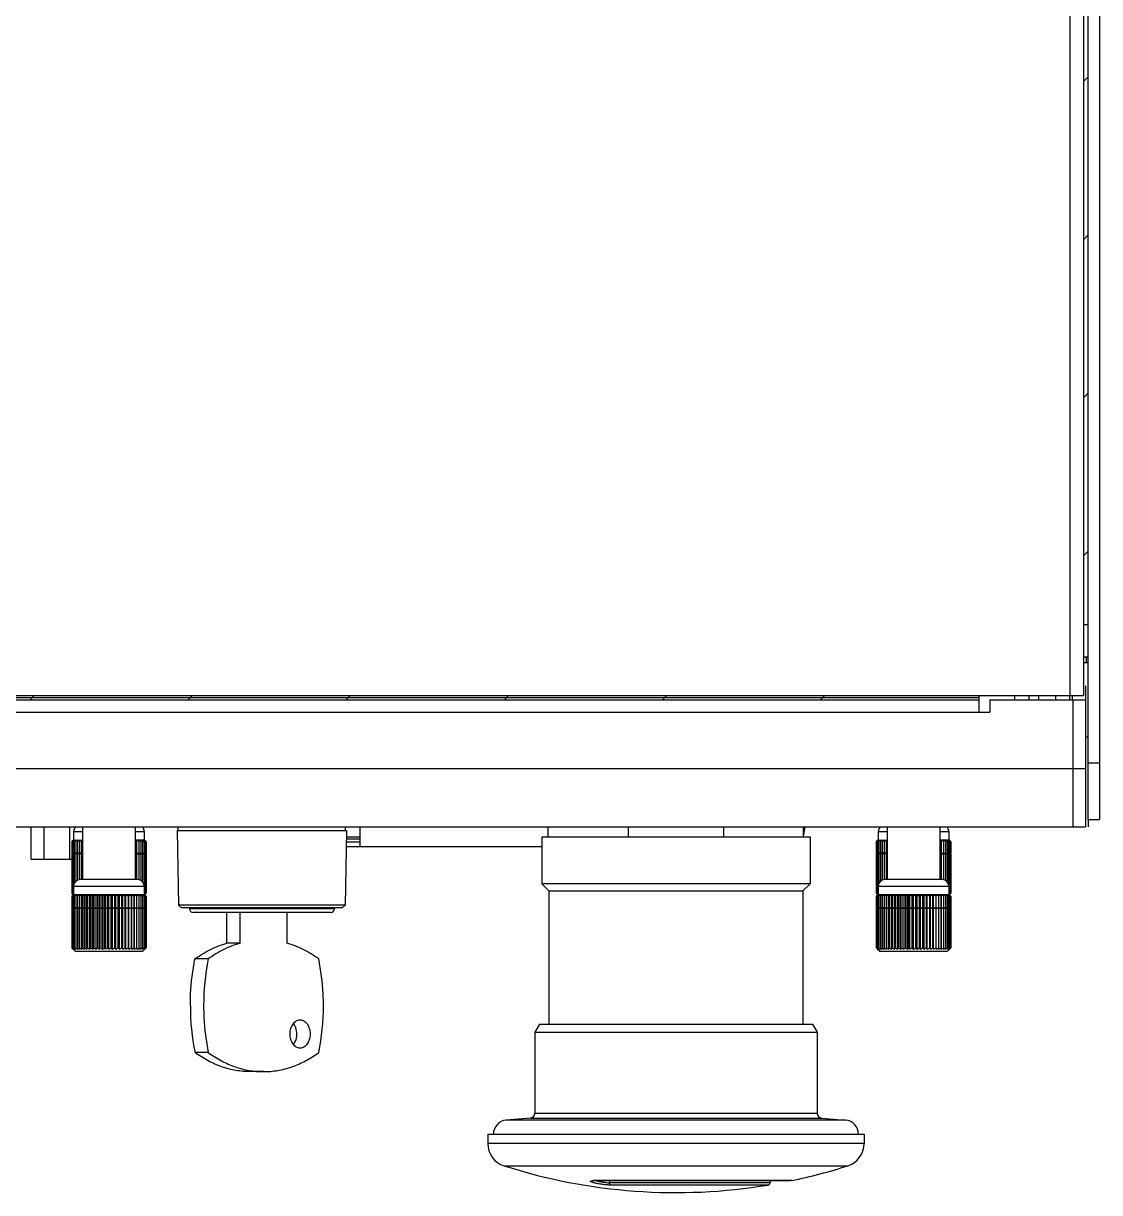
# Model space of a CAD drawing. Header units: millimetres. Extents: x 2890 to 3977, y 86 to 903.
# Drawn here: x 3165.3 to 3279.6, y 86.3 to 210.5 of the extents above; entities that cross this region are included whole.
import ezdxf

# ---------------------------------------------------------------- set-up
doc = ezdxf.new("R2010")
doc.units = ezdxf.units.MM
for name, color, linetype in [('00_COMPONENTS', 7, 'Continuous'), ('05_ALL_CURVES', 7, 'Continuous'), ('20_ALL_FEATURES', 7, 'Continuous'), ('INTFCLR_109', 7, 'Continuous')]:
    doc.layers.add(name, color=color, linetype=linetype)

msp = doc.modelspace()

# ---------------------------------------------------------------- linework, layer by layer
at = {"color": 7, "linetype": 'Continuous'}
for p, q in [((3270.64, 138.61), (3270.64, 139.06)), ((3273.14, 139.06), (3273.14, 138.61)), ((3166.1, 121.67), (3166.1, 125.11)), ((3167.48, 121.67), (3167.48, 125.11)), ((3170.22, 121.67), (3170.22, 125.11)), ((3221.04, 124.06), (3221.04, 125.11)), ((3229.57, 124.06), (3229.57, 125.11)), ((3239.67, 125.11), (3239.67, 124.06)), ((3248.19, 124.06), (3248.19, 125.11)), ((3220.37, 124.06), (3248.87, 124.06)), ((3220.37, 124.06), (3220.37, 119.06)), ((3248.87, 124.06), (3248.87, 119.06)), ((3166.1, 121.67), (3170.41, 121.67)), ((3248.87, 119.06), (3220.37, 119.06)), ((3221.12, 118.31), (3220.37, 119.06)), ((3221.12, 118.31), (3248.12, 118.31)), ((3221.12, 118.31), (3221.12, 104.16)), ((3248.12, 118.31), (3248.87, 119.06)), ((3248.12, 118.31), (3248.12, 104.16)), ((3220.12, 104.16), (3219.62, 103.29)), ((3219.62, 103.29), (3249.62, 103.29)), ((3219.62, 103.29), (3219.62, 94.67)), ((3220.12, 104.16), (3249.12, 104.16)), ((3249.12, 104.16), (3249.62, 103.29)), ((3249.62, 103.29), (3249.62, 94.67)), ((3249.62, 94.67), (3219.62, 94.67)), ((3219.16, 94.18), (3216.59, 93.95)), ((3252.65, 93.95), (3216.59, 93.95)), ((3219.16, 94.18), (3250.08, 94.18)), ((3250.08, 94.18), (3252.65, 93.95)), ((3214.62, 92.46), (3254.62, 92.46)), ((3214.62, 92.46), (3214.62, 91.48)), ((3254.62, 92.46), (3254.62, 91.48)), ((3254.62, 91.48), (3214.62, 91.48)), ((3216.36, 89.1), (3252.88, 89.1)), ((3225.92, 87.53), (3246.77, 87.53)), ((3225.96, 87.53), (3225.93, 87.53)), ((3246.87, 87.53), (3225.96, 87.53)), ((3227.55, 87.53), (3227.55, 87.31)), ((3244.62, 87.31), (3227.55, 87.31)), ((3244.41, 87.06), (3227.7, 87.06)), ((3244.62, 87.53), (3244.62, 87.31)), ((3246.92, 87.53), (3246.77, 87.53))]:
    msp.add_line(p, q, dxfattribs=at)
at = {"color": 40, "linetype": 'Continuous'}
msp.add_line((3272.14, 138.61), (3272.14, 139.06), dxfattribs=at)
at = {"color": 7, "linetype": 'Continuous'}
msp.add_lwpolyline([(3225.73, 87.51), (3225.72, 87.51), (3225.72, 87.51), (3225.73, 87.51), (3225.74, 87.51), (3225.77, 87.52), (3225.8, 87.52), (3225.83, 87.52), (3225.88, 87.53), (3225.93, 87.53)], dxfattribs=at)
for centre, radius, start, end in [((3219.12, 94.67), 0.5, 275, 0), ((3250.12, 94.67), 0.5, 180, 265), ((3216.72, 92.46), 1.5, 95, 180), ((3252.52, 92.46), 1.5, 0, 85), ((3217.12, 91.48), 2.5, 180, 252.2811), ((3252.12, 91.48), 2.5, 287.7189, 0), ((3234.62, 146.26), 60, 252.2811, 279.3915), ((3234.62, 146.26), 60, 281.8307, 287.7189), ((3225.92, 84.52), 3.01, 89.9835, 91.0543), ((3244.37, 87.31), 0.25, 279.3914, 0)]:
    msp.add_arc(centre, radius, start, end, dxfattribs=at)
for points, knots in [([(3227.7, 87.06), (3227.56, 87.06), (3227.27, 87.08), (3226.82, 87.12), (3226.37, 87.19), (3226.03, 87.27), (3225.8, 87.33), (3225.69, 87.37), (3225.63, 87.4), (3225.59, 87.41), (3225.57, 87.43), (3225.55, 87.45), (3225.55, 87.47), (3225.57, 87.49), (3225.59, 87.5), (3225.62, 87.51), (3225.67, 87.52), (3225.75, 87.53), (3225.82, 87.53), (3225.86, 87.53)], [0, 0, 0, 0, 0.158248, 0.344913, 0.532565, 0.694917, 0.759592, 0.810326, 0.82999, 0.845722, 0.857586, 0.865986, 0.872335, 0.879513, 0.889738, 0.903795, 0.921907, 0.944074, 1, 1, 1, 1]), ([(3226.18, 87.53), (3226.28, 87.5), (3226.5, 87.44), (3226.72, 87.4), (3226.84, 87.38)], [0, 0, 0, 0, 0.46773, 1, 1, 1, 1]), ([(3226.84, 87.38), (3226.97, 87.36), (3227.2, 87.32), (3227.44, 87.31), (3227.55, 87.31)], [0, 0, 0, 0, 0.541145, 1, 1, 1, 1]), ([(3227.7, 87.06), (3227.67, 87.07), (3227.63, 87.09), (3227.58, 87.15), (3227.55, 87.22), (3227.55, 87.28), (3227.55, 87.31)], [0, 0, 0, 0, 0.21227, 0.451088, 0.717297, 1, 1, 1, 1])]:
    msp.add_open_spline(points, degree=3, knots=knots, dxfattribs=at)
msp.add_open_spline([(3225.96, 87.53), (3225.94, 87.53), (3225.93, 87.53), (3225.92, 87.53)], degree=3, dxfattribs=at)
at = {"layer": '00_COMPONENTS', "color": 7, "linetype": 'Continuous'}
for p, q in [((3277.94, 525.11), (3277.94, 139.06)), ((3278.44, 125.91), (3278.44, 525.11)), ((3276.49, 518.91), (3276.49, 139.06)), ((3277.94, 143.16), (3278.44, 143.16)), ((3278.24, 142.56), (3278.24, 143.16)), ((3277.94, 142.56), (3278.44, 142.56)), ((2951.34, 139.06), (3277.94, 139.06)), ((3276.44, 139.06), (3276.44, 138.61)), ((3276.74, 139.06), (3276.74, 138.61)), ((3278.19, 134.66), (3278.44, 134.66)), ((3278.44, 131.91), (3279.64, 131.91)), ((3278.44, 125.91), (3279.64, 125.91)), ((3170.62, 124.61), (3171.57, 124.61)), ((3170.62, 124.61), (3170.62, 123.71)), ((3171.57, 125.11), (3171.57, 119.51)), ((3177.17, 125.11), (3177.17, 119.51)), ((3177.17, 124.61), (3178.12, 124.61)), ((3178.12, 124.61), (3178.12, 123.71)), ((3201.07, 123.01), (3201.07, 125.11)), ((3248.27, 124.76), (3248.19, 124.76)), ((3248.27, 125.11), (3248.27, 124.76)), ((3256.12, 124.61), (3257.07, 124.61)), ((3256.12, 124.61), (3256.12, 123.71)), ((3257.07, 125.11), (3257.07, 119.51)), ((3262.67, 125.11), (3262.67, 119.51)), ((3262.67, 124.61), (3263.62, 124.61)), ((3263.62, 124.61), (3263.62, 123.71)), ((3170.41, 123.55), (3170.41, 122.31)), ((3170.42, 123.55), (3170.41, 123.55)), ((3170.42, 123.55), (3170.42, 122.31)), ((3170.44, 123.58), (3170.44, 123.57)), ((3170.47, 123.55), (3170.47, 122.31)), ((3170.57, 123.71), (3170.55, 123.69)), ((3170.56, 123.55), (3170.56, 122.31)), ((3170.57, 123.71), (3171.57, 123.71)), ((3170.68, 123.55), (3170.68, 122.31)), ((3170.84, 123.55), (3170.84, 122.31)), ((3171.03, 123.55), (3171.03, 122.31)), ((3171.25, 123.55), (3171.25, 123.69)), ((3171.25, 123.55), (3171.25, 122.31)), ((3171.48, 122.31), (3171.48, 123.69)), ((3171.51, 123.55), (3171.51, 122.31)), ((3178.17, 123.71), (3177.17, 123.71)), ((3177.3, 123.55), (3177.3, 122.31)), ((3177.32, 122.31), (3177.32, 123.69)), ((3177.55, 123.55), (3177.55, 122.31)), ((3177.76, 123.55), (3177.76, 122.31)), ((3177.95, 123.55), (3177.95, 122.31)), ((3178.1, 123.55), (3178.1, 122.31)), ((3178.12, 123.68), (3178.13, 123.67)), ((3178.17, 123.71), (3178.19, 123.69)), ((3178.21, 123.55), (3178.21, 122.31)), ((3178.28, 123.55), (3178.28, 122.31)), ((3178.32, 123.55), (3178.32, 122.31)), ((3199.59, 123.01), (3220.37, 123.01)), ((3201.07, 123.81), (3199.6, 123.81)), ((3199.6, 123.51), (3201.07, 123.51)), ((3201.07, 124.01), (3199.61, 124.01)), ((3255.91, 123.55), (3255.91, 122.31)), ((3255.92, 123.55), (3255.91, 123.55)), ((3255.92, 123.55), (3255.92, 122.31)), ((3255.94, 123.58), (3255.94, 123.57)), ((3255.97, 123.55), (3255.97, 122.31)), ((3256.07, 123.71), (3256.05, 123.69)), ((3256.06, 123.55), (3256.06, 122.31)), ((3256.07, 123.71), (3257.07, 123.71)), ((3256.18, 123.55), (3256.18, 122.31)), ((3256.34, 123.55), (3256.34, 122.31)), ((3256.53, 123.55), (3256.53, 122.31)), ((3256.75, 123.55), (3256.75, 123.69)), ((3256.75, 123.55), (3256.75, 122.31)), ((3256.98, 122.31), (3256.98, 123.69)), ((3257.01, 123.55), (3257.01, 122.31)), ((3263.67, 123.71), (3262.67, 123.71)), ((3262.8, 123.55), (3262.8, 122.31)), ((3262.82, 122.31), (3262.82, 123.69)), ((3263.05, 123.55), (3263.05, 122.31)), ((3263.26, 123.55), (3263.26, 122.31)), ((3263.45, 123.55), (3263.45, 122.31)), ((3263.6, 123.55), (3263.6, 122.31)), ((3263.62, 123.68), (3263.63, 123.67)), ((3263.67, 123.71), (3263.69, 123.69)), ((3263.71, 123.55), (3263.71, 122.31)), ((3263.78, 123.55), (3263.78, 122.31)), ((3263.82, 123.55), (3263.82, 122.31)), ((3171.25, 122.31), (3170.41, 122.31)), ((3171.25, 122.26), (3170.41, 122.26)), ((3170.41, 122.26), (3170.41, 118.06)), ((3170.42, 122.26), (3170.42, 118.06)), ((3170.47, 122.26), (3170.47, 118.06)), ((3170.56, 122.26), (3170.56, 118.06)), ((3170.57, 122.26), (3170.57, 122.31)), ((3170.68, 122.26), (3170.68, 119.09)), ((3170.84, 122.26), (3170.84, 119.31)), ((3171.03, 122.26), (3171.03, 119.44)), ((3171.57, 122.31), (3171.25, 122.31)), ((3171.57, 122.26), (3171.25, 122.26)), ((3171.25, 122.26), (3171.25, 119.5)), ((3171.48, 119.51), (3171.48, 122.26)), ((3171.51, 122.26), (3171.51, 119.51)), ((3177.17, 122.31), (3178.32, 122.31)), ((3177.17, 122.26), (3178.32, 122.26)), ((3177.3, 122.26), (3177.3, 119.51)), ((3177.32, 119.51), (3177.32, 122.26)), ((3177.55, 122.26), (3177.55, 119.49)), ((3177.76, 122.26), (3177.76, 119.42)), ((3177.95, 122.26), (3177.95, 119.27)), ((3178.1, 122.26), (3178.1, 118.98)), ((3178.17, 122.26), (3178.17, 122.31)), ((3178.21, 122.26), (3178.21, 118.06)), ((3178.28, 122.26), (3178.28, 118.06)), ((3178.32, 122.26), (3178.32, 118.06)), ((3256.75, 122.31), (3255.91, 122.31)), ((3256.75, 122.26), (3255.91, 122.26)), ((3255.91, 122.26), (3255.91, 118.06)), ((3255.92, 122.26), (3255.92, 118.06)), ((3255.97, 122.26), (3255.97, 118.06)), ((3256.06, 122.26), (3256.06, 118.06)), ((3256.07, 122.26), (3256.07, 122.31)), ((3256.18, 122.26), (3256.18, 119.09)), ((3256.34, 122.26), (3256.34, 119.31)), ((3256.53, 122.26), (3256.53, 119.44)), ((3257.07, 122.31), (3256.75, 122.31)), ((3257.07, 122.26), (3256.75, 122.26)), ((3256.75, 122.26), (3256.75, 119.5)), ((3256.98, 119.51), (3256.98, 122.26)), ((3257.01, 122.26), (3257.01, 119.51)), ((3262.67, 122.31), (3263.82, 122.31)), ((3262.67, 122.26), (3263.82, 122.26)), ((3262.8, 122.26), (3262.8, 119.51)), ((3262.82, 119.51), (3262.82, 122.26)), ((3263.05, 122.26), (3263.05, 119.49)), ((3263.26, 122.26), (3263.26, 119.42)), ((3263.45, 122.26), (3263.45, 119.27)), ((3263.6, 122.26), (3263.6, 118.98)), ((3263.67, 122.26), (3263.67, 122.31)), ((3263.71, 122.26), (3263.71, 118.06)), ((3263.78, 122.26), (3263.78, 118.06)), ((3263.82, 122.26), (3263.82, 118.06)), ((3177.42, 119.51), (3171.32, 119.51)), ((3262.92, 119.51), (3256.82, 119.51)), ((3170.42, 118.06), (3170.41, 118.06)), ((3170.44, 118.04), (3170.46, 118.03)), ((3170.62, 118.81), (3178.12, 118.81)), ((3170.62, 118.81), (3170.62, 117.91)), ((3178.12, 118.81), (3178.12, 117.91)), ((3255.92, 118.06), (3255.91, 118.06)), ((3255.94, 118.04), (3255.96, 118.03)), ((3256.12, 118.81), (3263.62, 118.81)), ((3256.12, 118.81), (3256.12, 117.91)), ((3263.62, 118.81), (3263.62, 117.91)), ((3170.41, 117.75), (3170.41, 116.51)), ((3170.42, 117.75), (3170.41, 117.75)), ((3170.42, 117.75), (3170.42, 116.51)), ((3170.44, 117.78), (3170.44, 117.77)), ((3170.47, 117.75), (3170.47, 116.51)), ((3170.55, 117.92), (3170.57, 117.91)), ((3170.57, 117.91), (3170.55, 117.89)), ((3170.56, 117.75), (3170.56, 116.51)), ((3170.57, 117.91), (3178.17, 117.91)), ((3170.62, 117.95), (3170.61, 117.96)), ((3170.68, 117.75), (3170.68, 116.51)), ((3170.84, 117.75), (3170.84, 116.51)), ((3171.03, 117.75), (3171.03, 116.51)), ((3171.25, 117.75), (3171.25, 117.89)), ((3171.25, 117.75), (3171.25, 116.51)), ((3171.48, 116.51), (3171.48, 117.89)), ((3171.51, 117.75), (3171.51, 116.51)), ((3171.74, 116.51), (3171.74, 117.89)), ((3171.79, 117.75), (3171.79, 116.51)), ((3172.03, 116.51), (3172.03, 117.89)), ((3172.1, 117.75), (3172.1, 116.51)), ((3172.33, 116.51), (3172.33, 117.89)), ((3172.43, 117.75), (3172.43, 116.51)), ((3172.66, 116.51), (3172.66, 117.89)), ((3172.77, 117.75), (3172.77, 116.51)), ((3173, 116.51), (3173, 117.89)), ((3173.14, 117.75), (3173.14, 116.51)), ((3173.36, 116.51), (3173.36, 117.89)), ((3173.51, 117.75), (3173.51, 116.51)), ((3173.72, 116.51), (3173.72, 117.89)), ((3173.85, 117.79), (3173.85, 116.51)), ((3173.99, 116.51), (3173.99, 117.89)), ((3174.17, 117.75), (3174.17, 116.51)), ((3174.37, 116.51), (3174.37, 117.89)), ((3174.56, 117.75), (3174.56, 116.51)), ((3174.74, 116.51), (3174.74, 117.89)), ((3174.95, 117.75), (3174.95, 116.51)), ((3175.11, 116.51), (3175.11, 117.89)), ((3175.33, 117.75), (3175.33, 116.51)), ((3175.48, 116.51), (3175.48, 117.89)), ((3175.7, 117.75), (3175.7, 116.51)), ((3175.83, 116.51), (3175.83, 117.89)), ((3176.06, 117.75), (3176.06, 116.51)), ((3176.17, 116.51), (3176.17, 117.89)), ((3176.4, 117.75), (3176.4, 116.51)), ((3176.49, 116.51), (3176.49, 117.89)), ((3176.73, 117.75), (3176.73, 116.51)), ((3176.79, 116.51), (3176.79, 117.89)), ((3177.03, 117.75), (3177.03, 116.51)), ((3177.07, 116.51), (3177.07, 117.89)), ((3177.3, 117.75), (3177.3, 116.51)), ((3177.32, 116.51), (3177.32, 117.89)), ((3177.55, 117.75), (3177.55, 116.51)), ((3177.76, 117.75), (3177.76, 116.51)), ((3177.95, 117.75), (3177.95, 116.51)), ((3178.1, 117.75), (3178.1, 116.51)), ((3178.12, 117.93), (3178.12, 117.94)), ((3178.12, 117.88), (3178.13, 117.87)), ((3178.19, 117.92), (3178.17, 117.91)), ((3178.17, 117.91), (3178.19, 117.89)), ((3178.21, 117.75), (3178.21, 116.51)), ((3178.28, 117.75), (3178.28, 116.51)), ((3178.32, 117.75), (3178.32, 116.51)), ((3255.91, 117.75), (3255.91, 116.51)), ((3255.92, 117.75), (3255.91, 117.75)), ((3255.92, 117.75), (3255.92, 116.51)), ((3255.94, 117.78), (3255.94, 117.77)), ((3255.97, 117.75), (3255.97, 116.51)), ((3256.05, 117.92), (3256.07, 117.91)), ((3256.07, 117.91), (3256.05, 117.89)), ((3256.06, 117.75), (3256.06, 116.51)), ((3256.07, 117.91), (3263.67, 117.91)), ((3256.12, 117.95), (3256.11, 117.96)), ((3256.18, 117.75), (3256.18, 116.51)), ((3256.34, 117.75), (3256.34, 116.51)), ((3256.53, 117.75), (3256.53, 116.51)), ((3256.75, 117.75), (3256.75, 117.89)), ((3256.75, 117.75), (3256.75, 116.51)), ((3256.98, 116.51), (3256.98, 117.89)), ((3257.01, 117.75), (3257.01, 116.51)), ((3257.24, 116.51), (3257.24, 117.89)), ((3257.29, 117.75), (3257.29, 116.51)), ((3257.53, 116.51), (3257.53, 117.89)), ((3257.6, 117.75), (3257.6, 116.51)), ((3257.83, 116.51), (3257.83, 117.89)), ((3257.93, 117.75), (3257.93, 116.51)), ((3258.16, 116.51), (3258.16, 117.89)), ((3258.27, 117.75), (3258.27, 116.51)), ((3258.5, 116.51), (3258.5, 117.89)), ((3258.64, 117.75), (3258.64, 116.51)), ((3258.86, 116.51), (3258.86, 117.89)), ((3259.01, 117.75), (3259.01, 116.51)), ((3259.22, 116.51), (3259.22, 117.89)), ((3259.35, 117.79), (3259.35, 116.51)), ((3259.49, 116.51), (3259.49, 117.89)), ((3259.67, 117.75), (3259.67, 116.51)), ((3259.87, 116.51), (3259.87, 117.89)), ((3260.06, 117.75), (3260.06, 116.51)), ((3260.24, 116.51), (3260.24, 117.89)), ((3260.45, 117.75), (3260.45, 116.51)), ((3260.61, 116.51), (3260.61, 117.89)), ((3260.83, 117.75), (3260.83, 116.51)), ((3260.98, 116.51), (3260.98, 117.89)), ((3261.2, 117.75), (3261.2, 116.51)), ((3261.33, 116.51), (3261.33, 117.89)), ((3261.56, 117.75), (3261.56, 116.51)), ((3261.67, 116.51), (3261.67, 117.89)), ((3261.9, 117.75), (3261.9, 116.51)), ((3261.99, 116.51), (3261.99, 117.89)), ((3262.23, 117.75), (3262.23, 116.51)), ((3262.29, 116.51), (3262.29, 117.89)), ((3262.53, 117.75), (3262.53, 116.51)), ((3262.57, 116.51), (3262.57, 117.89)), ((3262.8, 117.75), (3262.8, 116.51)), ((3262.82, 116.51), (3262.82, 117.89)), ((3263.05, 117.75), (3263.05, 116.51)), ((3263.26, 117.75), (3263.26, 116.51)), ((3263.45, 117.75), (3263.45, 116.51)), ((3263.6, 117.75), (3263.6, 116.51)), ((3263.62, 117.93), (3263.62, 117.94)), ((3263.62, 117.88), (3263.63, 117.87)), ((3263.69, 117.92), (3263.67, 117.91)), ((3263.67, 117.91), (3263.69, 117.89)), ((3263.71, 117.75), (3263.71, 116.51)), ((3263.78, 117.75), (3263.78, 116.51)), ((3263.82, 117.75), (3263.82, 116.51)), ((3171.25, 116.51), (3170.41, 116.51)), ((3171.25, 116.46), (3170.41, 116.46)), ((3170.41, 116.46), (3170.41, 112.26)), ((3170.42, 116.46), (3170.42, 112.26)), ((3170.47, 116.46), (3170.47, 112.26)), ((3170.56, 116.46), (3170.56, 112.26)), ((3170.57, 116.46), (3170.57, 116.51)), ((3170.68, 116.46), (3170.68, 112.26)), ((3170.84, 116.46), (3170.84, 112.26)), ((3171.03, 116.46), (3171.03, 112.26)), ((3171.25, 116.51), (3178.32, 116.51)), ((3171.25, 116.46), (3178.32, 116.46)), ((3171.25, 112.12), (3171.25, 116.46)), ((3171.25, 116.46), (3171.25, 112.26)), ((3171.48, 112.12), (3171.48, 116.46)), ((3171.51, 116.46), (3171.51, 112.26)), ((3171.74, 112.12), (3171.74, 116.46)), ((3171.79, 116.46), (3171.79, 112.26)), ((3172.03, 112.12), (3172.03, 116.46)), ((3172.1, 116.46), (3172.1, 112.26)), ((3172.33, 112.12), (3172.33, 116.46)), ((3172.43, 116.46), (3172.43, 112.26)), ((3172.66, 112.12), (3172.66, 116.46)), ((3172.77, 116.46), (3172.77, 112.26)), ((3173, 112.12), (3173, 116.46)), ((3173.14, 116.46), (3173.14, 112.26)), ((3173.36, 112.12), (3173.36, 116.46)), ((3173.51, 116.46), (3173.51, 112.26)), ((3173.72, 112.12), (3173.72, 116.46)), ((3173.85, 116.46), (3173.85, 112.22)), ((3173.99, 112.12), (3173.99, 116.46)), ((3174.17, 116.46), (3174.17, 112.26)), ((3174.37, 112.12), (3174.37, 116.46)), ((3174.56, 116.46), (3174.56, 112.26)), ((3174.74, 112.12), (3174.74, 116.46)), ((3174.95, 116.46), (3174.95, 112.26)), ((3175.11, 112.12), (3175.11, 116.46)), ((3175.33, 116.46), (3175.33, 112.26)), ((3175.48, 112.12), (3175.48, 116.46)), ((3175.7, 116.46), (3175.7, 112.26)), ((3175.83, 112.12), (3175.83, 116.46)), ((3176.06, 116.46), (3176.06, 112.26)), ((3176.17, 112.12), (3176.17, 116.46)), ((3176.4, 116.46), (3176.4, 112.26)), ((3176.49, 112.12), (3176.49, 116.46)), ((3176.73, 116.46), (3176.73, 112.26)), ((3176.79, 112.12), (3176.79, 116.46)), ((3177.03, 116.46), (3177.03, 112.26)), ((3177.07, 112.12), (3177.07, 116.46)), ((3177.3, 116.46), (3177.3, 112.26)), ((3177.32, 112.12), (3177.32, 116.46)), ((3177.55, 116.46), (3177.55, 112.26)), ((3177.76, 116.46), (3177.76, 112.26)), ((3177.95, 116.46), (3177.95, 112.26)), ((3178.1, 116.46), (3178.1, 112.26)), ((3178.17, 116.46), (3178.17, 116.51)), ((3178.21, 116.46), (3178.21, 112.26)), ((3178.28, 116.46), (3178.28, 112.26)), ((3178.32, 116.46), (3178.32, 112.26)), ((3256.75, 116.51), (3255.91, 116.51)), ((3256.75, 116.46), (3255.91, 116.46)), ((3255.91, 116.46), (3255.91, 112.26)), ((3255.92, 116.46), (3255.92, 112.26)), ((3255.97, 116.46), (3255.97, 112.26)), ((3256.06, 116.46), (3256.06, 112.26)), ((3256.07, 116.46), (3256.07, 116.51)), ((3256.18, 116.46), (3256.18, 112.26)), ((3256.34, 116.46), (3256.34, 112.26)), ((3256.53, 116.46), (3256.53, 112.26)), ((3256.75, 116.51), (3263.82, 116.51)), ((3256.75, 116.46), (3263.82, 116.46)), ((3256.75, 112.12), (3256.75, 116.46)), ((3256.75, 116.46), (3256.75, 112.26)), ((3256.98, 112.12), (3256.98, 116.46)), ((3257.01, 116.46), (3257.01, 112.26)), ((3257.24, 112.12), (3257.24, 116.46)), ((3257.29, 116.46), (3257.29, 112.26)), ((3257.53, 112.12), (3257.53, 116.46)), ((3257.6, 116.46), (3257.6, 112.26)), ((3257.83, 112.12), (3257.83, 116.46)), ((3257.93, 116.46), (3257.93, 112.26)), ((3258.16, 112.12), (3258.16, 116.46)), ((3258.27, 116.46), (3258.27, 112.26)), ((3258.5, 112.12), (3258.5, 116.46)), ((3258.64, 116.46), (3258.64, 112.26)), ((3258.86, 112.12), (3258.86, 116.46)), ((3259.01, 116.46), (3259.01, 112.26)), ((3259.22, 112.12), (3259.22, 116.46)), ((3259.35, 116.46), (3259.35, 112.22)), ((3259.49, 112.12), (3259.49, 116.46)), ((3259.67, 116.46), (3259.67, 112.26)), ((3259.87, 112.12), (3259.87, 116.46)), ((3260.06, 116.46), (3260.06, 112.26)), ((3260.24, 112.12), (3260.24, 116.46)), ((3260.45, 116.46), (3260.45, 112.26)), ((3260.61, 112.12), (3260.61, 116.46)), ((3260.83, 116.46), (3260.83, 112.26)), ((3260.98, 112.12), (3260.98, 116.46)), ((3261.2, 116.46), (3261.2, 112.26)), ((3261.33, 112.12), (3261.33, 116.46)), ((3261.56, 116.46), (3261.56, 112.26)), ((3261.67, 112.12), (3261.67, 116.46)), ((3261.9, 116.46), (3261.9, 112.26)), ((3261.99, 112.12), (3261.99, 116.46)), ((3262.23, 116.46), (3262.23, 112.26)), ((3262.29, 112.12), (3262.29, 116.46)), ((3262.53, 116.46), (3262.53, 112.26)), ((3262.57, 112.12), (3262.57, 116.46)), ((3262.8, 116.46), (3262.8, 112.26)), ((3262.82, 112.12), (3262.82, 116.46)), ((3263.05, 116.46), (3263.05, 112.26)), ((3263.26, 116.46), (3263.26, 112.26)), ((3263.45, 116.46), (3263.45, 112.26)), ((3263.6, 116.46), (3263.6, 112.26)), ((3263.67, 116.46), (3263.67, 116.51)), ((3263.71, 116.46), (3263.71, 112.26)), ((3263.78, 116.46), (3263.78, 112.26)), ((3263.82, 116.46), (3263.82, 112.26)), ((3170.42, 112.26), (3170.41, 112.26)), ((3170.44, 112.24), (3170.46, 112.23)), ((3170.55, 112.12), (3170.77, 111.91)), ((3170.77, 111.91), (3177.97, 111.91)), ((3171.25, 112.26), (3171.25, 112.12)), ((3178.19, 112.12), (3177.97, 111.91)), ((3255.92, 112.26), (3255.91, 112.26)), ((3255.94, 112.24), (3255.96, 112.23)), ((3256.05, 112.12), (3256.27, 111.91)), ((3256.27, 111.91), (3263.47, 111.91)), ((3256.75, 112.26), (3256.75, 112.12)), ((3263.69, 112.12), (3263.47, 111.91))]:
    msp.add_line(p, q, dxfattribs=at)
at = {"layer": '00_COMPONENTS', "color": 3, "linetype": 'Continuous'}
for p, q in [((3279.64, 524.11), (3279.64, 125.91)), ((3277.94, 146.61), (3278.44, 146.61)), ((3266.79, 138.81), (2962.49, 138.81)), ((2962.49, 138.61), (3266.79, 138.61)), ((3266.79, 139.06), (3266.79, 137.31)), ((3267.99, 138.61), (3278.14, 138.61)), ((3267.99, 138.61), (3267.99, 137.31)), ((3276.79, 138.61), (3276.79, 125.11)), ((3278.14, 138.61), (3278.14, 125.11)), ((3278.19, 126.51), (3278.19, 138.61)), ((2961.29, 137.31), (3267.99, 137.31)), ((2951.14, 131.31), (3278.14, 131.31)), ((2952.49, 125.11), (3276.79, 125.11)), ((3276.79, 125.11), (3278.14, 125.11))]:
    msp.add_line(p, q, dxfattribs=at)
at = {"layer": '00_COMPONENTS', "color": 2, "linetype": 'Continuous'}
for p, q in [((3277.94, 204.29), (3278.44, 204.79)), ((3277.94, 187.49), (3278.44, 187.99)), ((3277.94, 170.69), (3278.44, 171.19)), ((3277.94, 153.89), (3278.44, 154.39)), ((3274.99, 138.61), (3274.99, 139.06))]:
    msp.add_line(p, q, dxfattribs=at)
at = {"layer": '00_COMPONENTS', "color": 40, "linetype": 'Continuous'}
msp.add_line((3278.44, 125.91), (3278.44, 125.11), dxfattribs=at)
at = {"layer": '00_COMPONENTS', "color": 3, "linetype": 'Continuous'}
for start, end in [(349.5572, 0), (270, 273.7815)]:
    msp.add_arc((3276.79, 126.51), 1.4, start, end, dxfattribs=at)
at = {"layer": '00_COMPONENTS', "color": 7, "linetype": 'Continuous'}
for centre, radius, start, end in [((3171.32, 124.61), 0.7, 134.3824, 180), ((3177.42, 124.61), 0.7, 0, 45.6176), ((3246.67, 124.76), 1.6, 342.5082, 0), ((3256.82, 124.61), 0.7, 134.3824, 180), ((3262.92, 124.61), 0.7, 0, 45.6176), ((3174.7, 118.88), 6.33, 130.528, 132.4508), ((3175.08, 119.01), 6.51, 135.537, 135.7752), ((3175.13, 119.32), 6.33, 137.7366, 138.0365), ((3174.72, 119.69), 5.77, 136.1694, 137.7472), ((3174.87, 119.23), 6.21, 135.0021, 135.4757), ((3174.83, 118.29), 6.83, 127.768, 129.6572), ((3174.96, 120.13), 5.65, 140.9085, 142.7253), ((3174.52, 119.58), 5.71, 133.9402, 135.0101), ((3175.01, 117.72), 7.33, 125.5524, 127.4019), ((3175.37, 120.58), 5.65, 146.6711, 148.3624), ((3175.3, 117.09), 7.94, 123.8029, 125.5877), ((3176.25, 120.96), 6.15, 153.5967, 155.0522), ((3175.55, 116.6), 8.39, 122.424, 124.174), ((3178.32, 121.23), 7.83, 161.7047, 162.7856), ((3175.83, 116.19), 8.79, 121.3763, 123.0969), ((3185.24, 121.4), 14.37, 170.8177, 171.3858), ((3176.12, 115.86), 9.1, 120.6211, 122.3191), ((3158.63, 121.39), 13.06, 9.5367, 10.1634), ((3176.72, 115.14), 9.9, 121.3851, 121.7929), ((3172.23, 115.4), 9.6, 58.0891, 59.0167), ((3193.62, 121.52), 16.45, 172.4309, 172.9252), ((3172.7, 115.94), 9.02, 57.4958, 59.1993), ((3121.37, 121.56), 56.21, 2.0326, 2.1762), ((3172.99, 116.29), 8.69, 56.639, 58.367), ((3173.26, 116.73), 8.27, 55.4739, 57.233), ((3167.1, 121.47), 10.86, 11.0209, 11.7783), ((3173.5, 117.24), 7.8, 53.9597, 55.7548), ((3171.5, 121.28), 6.83, 19.4021, 20.6585), ((3173.65, 117.7), 7.42, 52.056, 53.8613), ((3173.03, 120.98), 5.68, 26.8534, 28.4557), ((3174.21, 118.78), 6.27, 51.245, 51.5488), ((3174.08, 120.86), 4.93, 34.8642, 35.0748), ((3173.88, 120.72), 5.17, 34.453, 34.7597), ((3173.76, 118.22), 6.98, 49.6682, 51.214), ((3173.7, 120.6), 5.39, 34.154, 34.453), ((3173.37, 120.37), 5.79, 33.289, 34.1505), ((3173.99, 118.95), 6.32, 46.9429, 48.5857), ((3174.31, 120.39), 5.08, 40.2054, 40.5361), ((3174.38, 119.88), 5.39, 44.664, 44.999), ((3174.16, 120.26), 5.28, 39.8822, 40.2054), ((3174.24, 119.75), 5.58, 44.336, 44.664), ((3174, 120.13), 5.48, 39.5665, 39.8823), ((3173.84, 120), 5.69, 39.258, 39.5665), ((3174.1, 119.61), 5.78, 44.0149, 44.336), ((3173.67, 119.86), 5.91, 38.9567, 39.2581), ((3173.95, 119.46), 5.99, 43.7008, 44.0149), ((3173.49, 119.71), 6.14, 38.6623, 38.9567), ((3173.79, 119.31), 6.2, 43.3933, 43.7008), ((3173.61, 118.54), 6.88, 46.7224, 46.9539), ((3260.2, 118.88), 6.33, 130.528, 132.4508), ((3260.58, 119.01), 6.51, 135.537, 135.7752), ((3260.63, 119.32), 6.33, 137.7366, 138.0365), ((3260.22, 119.69), 5.77, 136.1694, 137.7472), ((3260.37, 119.23), 6.21, 135.0021, 135.4757), ((3260.33, 118.29), 6.83, 127.768, 129.6572), ((3260.46, 120.13), 5.65, 140.9085, 142.7253), ((3260.02, 119.58), 5.71, 133.9402, 135.0101), ((3260.51, 117.72), 7.33, 125.5524, 127.4019), ((3260.87, 120.58), 5.65, 146.6711, 148.3624), ((3260.8, 117.09), 7.94, 123.8029, 125.5877), ((3261.75, 120.96), 6.15, 153.5967, 155.0522), ((3261.05, 116.6), 8.39, 122.424, 124.174), ((3263.82, 121.23), 7.83, 161.7047, 162.7856), ((3261.33, 116.19), 8.79, 121.3763, 123.0969), ((3270.74, 121.4), 14.37, 170.8177, 171.3858), ((3261.62, 115.86), 9.1, 120.6211, 122.3191), ((3244.13, 121.39), 13.06, 9.5367, 10.1634), ((3262.22, 115.14), 9.9, 121.3851, 121.7929), ((3257.73, 115.4), 9.6, 58.0891, 59.0167), ((3279.12, 121.52), 16.45, 172.4309, 172.9252), ((3258.2, 115.94), 9.02, 57.4958, 59.1993), ((3206.87, 121.56), 56.21, 2.0326, 2.1762), ((3258.49, 116.29), 8.69, 56.639, 58.367), ((3258.76, 116.73), 8.27, 55.4739, 57.233), ((3252.6, 121.47), 10.86, 11.0209, 11.7783), ((3259, 117.24), 7.8, 53.9597, 55.7548), ((3257, 121.28), 6.83, 19.4021, 20.6585), ((3259.15, 117.7), 7.42, 52.056, 53.8613), ((3258.53, 120.98), 5.68, 26.8534, 28.4557), ((3259.71, 118.78), 6.27, 51.245, 51.5488), ((3259.58, 120.86), 4.93, 34.8642, 35.0748), ((3259.38, 120.72), 5.17, 34.453, 34.7597), ((3259.26, 118.22), 6.98, 49.6682, 51.214), ((3259.2, 120.6), 5.39, 34.154, 34.453), ((3258.87, 120.37), 5.79, 33.289, 34.1505), ((3259.49, 118.95), 6.32, 46.9429, 48.5857), ((3259.81, 120.39), 5.08, 40.2054, 40.5361), ((3259.88, 119.88), 5.39, 44.664, 44.999), ((3259.66, 120.26), 5.28, 39.8822, 40.2054), ((3259.74, 119.75), 5.58, 44.336, 44.664), ((3259.5, 120.13), 5.48, 39.5665, 39.8823), ((3259.34, 120), 5.69, 39.258, 39.5665), ((3259.6, 119.61), 5.78, 44.0149, 44.336), ((3259.17, 119.86), 5.91, 38.9567, 39.2581), ((3259.45, 119.46), 5.99, 43.7008, 44.0149), ((3258.99, 119.71), 6.14, 38.6623, 38.9567), ((3259.29, 119.31), 6.2, 43.3933, 43.7008), ((3259.11, 118.54), 6.88, 46.7224, 46.9539), ((3171.32, 118.81), 0.7, 90, 180), ((3177.42, 118.81), 0.7, 0, 90), ((3256.82, 118.81), 0.7, 90, 180), ((3262.92, 118.81), 0.7, 0, 90), ((3175.13, 122.3), 6.33, 221.9636, 222.2581), ((3175.04, 122.56), 6.45, 224.224, 224.6151), ((3174.7, 122.74), 6.33, 227.5492, 229.472), ((3174.84, 122.37), 6.18, 224.6152, 224.9987), ((3174.67, 121.88), 5.71, 222.4073, 223.8374), ((3174.96, 121.48), 5.65, 217.2747, 219.0916), ((3174.99, 123.52), 7.08, 230.3687, 231.7806), ((3175.53, 121.13), 5.84, 211.6467, 212.7879), ((3175.36, 124.35), 7.91, 232.6357, 233.1985), ((3173.5, 124.11), 7.66, 307.0949, 307.9367), ((3173.76, 123.39), 6.98, 308.7852, 310.3318), ((3173.37, 121.24), 5.79, 325.8495, 326.7111), ((3173.99, 122.66), 6.32, 311.4143, 313.0567), ((3173.8, 121.65), 5.74, 320.4346, 320.8861), ((3173.54, 121.86), 6.08, 320.8863, 321.339), ((3173.91, 122.19), 6.04, 315.9862, 316.4549), ((3173.67, 122.42), 6.37, 316.4549, 316.9087), ((3173.61, 123.07), 6.88, 313.0457, 313.2776), ((3260.54, 122.56), 6.45, 224.224, 224.6151), ((3260.63, 122.3), 6.33, 221.9636, 222.2581), ((3260.2, 122.74), 6.33, 227.5492, 229.472), ((3260.34, 122.37), 6.18, 224.6152, 224.9987), ((3260.17, 121.88), 5.71, 222.4073, 223.8374), ((3260.49, 123.52), 7.08, 230.3687, 231.7806), ((3260.46, 121.48), 5.65, 217.2747, 219.0916), ((3260.86, 124.35), 7.91, 232.6357, 233.1985), ((3261.03, 121.13), 5.84, 211.6467, 212.7879), ((3259, 124.11), 7.66, 307.0949, 307.9367), ((3259.26, 123.39), 6.98, 308.7852, 310.3318), ((3258.87, 121.24), 5.79, 325.8495, 326.7111), ((3259.49, 122.66), 6.32, 311.4143, 313.0567), ((3259.3, 121.65), 5.74, 320.4346, 320.8861), ((3259.04, 121.86), 6.08, 320.8863, 321.339), ((3259.41, 122.19), 6.04, 315.9862, 316.4549), ((3259.17, 122.42), 6.37, 316.4549, 316.9087), ((3259.11, 123.07), 6.88, 313.0457, 313.2776), ((3174.7, 113.08), 6.33, 130.528, 132.4508), ((3175.08, 113.21), 6.51, 135.537, 135.7752), ((3175.13, 113.52), 6.33, 137.7366, 138.0365), ((3174.72, 113.89), 5.77, 136.1694, 137.7472), ((3174.87, 113.43), 6.21, 135.0021, 135.4757), ((3174.83, 112.49), 6.83, 127.768, 129.6572), ((3174.96, 114.33), 5.65, 140.9085, 142.7253), ((3174.52, 122.04), 5.71, 224.9899, 226.0597), ((3174.52, 113.78), 5.71, 133.9402, 135.0101), ((3175.01, 111.92), 7.33, 125.5524, 127.4019), ((3175.37, 114.78), 5.65, 146.6711, 148.3624), ((3175.3, 111.29), 7.94, 123.8029, 125.5877), ((3176.25, 115.16), 6.15, 153.5967, 155.0522), ((3175.55, 110.8), 8.39, 122.424, 124.174), ((3178.32, 115.43), 7.83, 161.7047, 162.7856), ((3175.83, 110.39), 8.79, 121.3763, 123.0969), ((3185.24, 115.6), 14.37, 170.8177, 171.3858), ((3176.12, 110.06), 9.1, 120.6211, 122.3191), ((3158.63, 115.59), 13.06, 9.5367, 10.1634), ((3176.42, 109.84), 9.31, 120.1314, 121.8141), ((3164.61, 115.41), 7.55, 18.0613, 19.1878), ((3176.72, 109.72), 9.42, 119.8903, 121.5652), ((3166.64, 115.12), 6.06, 25.6913, 27.1774), ((3177.03, 109.72), 9.42, 119.8894, 121.5643), ((3167.66, 114.74), 5.64, 32.2701, 33.979), ((3177.34, 109.83), 9.31, 120.1287, 121.8113), ((3168.3, 114.28), 5.66, 37.8021, 39.627), ((3177.64, 110.06), 9.1, 120.6165, 122.3144), ((3168.76, 113.75), 5.93, 42.3826, 44.2516), ((3177.93, 110.39), 8.79, 121.3697, 123.0901), ((3169.12, 113.18), 6.34, 46.1402, 48.0095), ((3178.23, 110.8), 8.4, 122.4151, 124.1648), ((3169.62, 112.81), 6.53, 49.6992, 51.0785), ((3178.33, 111.31), 7.88, 123.3665, 124.6685), ((3169.66, 112.16), 7.19, 51.0565, 52.878), ((3178.66, 111.77), 7.48, 125.0139, 126.852), ((3169.95, 111.58), 7.7, 53.1748, 54.9593), ((3178.95, 112.33), 6.97, 127.0936, 128.972), ((3170.3, 111.15), 8.07, 54.8469, 56.6215), ((3179.24, 112.91), 6.47, 129.6899, 131.6044), ((3170.59, 110.68), 8.51, 56.1614, 57.9025), ((3179.57, 113.49), 6.01, 132.9106, 134.8478), ((3170.88, 110.29), 8.88, 57.1509, 58.8645), ((3179.94, 114.04), 5.63, 136.8885, 138.8198), ((3171.18, 109.99), 9.17, 57.8498, 59.5427), ((3180.42, 114.54), 5.41, 141.7767, 143.6504), ((3171.48, 109.79), 9.36, 58.2813, 59.9611), ((3181.1, 114.98), 5.46, 147.7306, 149.4623), ((3171.79, 109.71), 9.43, 58.46, 60.1341), ((3182.25, 115.33), 6.03, 154.8636, 156.3312), ((3172.1, 109.74), 9.4, 58.3914, 60.0677), ((3184.71, 115.58), 7.98, 163.1699, 164.2226), ((3172.4, 109.89), 9.26, 58.0735, 59.7596), ((3193.62, 115.72), 16.45, 172.4309, 172.9252), ((3172.7, 110.14), 9.02, 57.4958, 59.1993), ((3121.37, 115.76), 56.21, 2.0326, 2.1762), ((3172.99, 110.49), 8.69, 56.639, 58.367), ((3173.26, 110.93), 8.27, 55.4739, 57.233), ((3167.1, 115.67), 10.86, 11.0209, 11.7783), ((3173.5, 111.44), 7.8, 53.9597, 55.7548), ((3171.5, 115.48), 6.83, 19.4021, 20.6585), ((3173.65, 111.9), 7.42, 52.056, 53.8613), ((3173.03, 115.18), 5.68, 26.8534, 28.4557), ((3174.21, 112.98), 6.27, 51.245, 51.5488), ((3174.08, 115.06), 4.93, 34.8642, 35.0748), ((3173.82, 120.93), 5.24, 325.1399, 325.8507), ((3174.2, 122.85), 6.29, 308.5244, 308.7539), ((3173.88, 114.92), 5.17, 34.453, 34.7597), ((3173.76, 112.42), 6.98, 49.6682, 51.214), ((3173.7, 114.8), 5.39, 34.154, 34.453), ((3173.37, 114.57), 5.79, 33.289, 34.1505), ((3174.16, 121.35), 5.28, 319.4721, 320.4417), ((3173.99, 113.15), 6.32, 46.9429, 48.5857), ((3174.31, 114.59), 5.08, 40.2054, 40.5361), ((3174.24, 121.87), 5.58, 315.0087, 315.9928), ((3174.38, 114.08), 5.39, 44.664, 44.999), ((3174.16, 114.46), 5.28, 39.8822, 40.2054), ((3174.24, 113.95), 5.58, 44.336, 44.664), ((3174, 114.33), 5.48, 39.5665, 39.8823), ((3173.84, 114.2), 5.69, 39.258, 39.5665), ((3174.1, 113.81), 5.78, 44.0149, 44.336), ((3173.67, 114.06), 5.91, 38.9567, 39.2581), ((3173.95, 113.66), 5.99, 43.7008, 44.0149), ((3173.49, 113.91), 6.14, 38.6623, 38.9567), ((3173.79, 113.51), 6.2, 43.3933, 43.7008), ((3173.61, 112.74), 6.88, 46.7224, 46.9539), ((3260.2, 113.08), 6.33, 130.528, 132.4508), ((3260.58, 113.21), 6.51, 135.537, 135.7752), ((3260.63, 113.52), 6.33, 137.7366, 138.0365), ((3260.22, 113.89), 5.77, 136.1694, 137.7472), ((3260.37, 113.43), 6.21, 135.0021, 135.4757), ((3260.33, 112.49), 6.83, 127.768, 129.6572), ((3260.46, 114.33), 5.65, 140.9085, 142.7253), ((3260.02, 122.04), 5.71, 224.9899, 226.0597), ((3260.02, 113.78), 5.71, 133.9402, 135.0101), ((3260.51, 111.92), 7.33, 125.5524, 127.4019), ((3260.87, 114.78), 5.65, 146.6711, 148.3624), ((3260.8, 111.29), 7.94, 123.8029, 125.5877), ((3261.75, 115.16), 6.15, 153.5967, 155.0522), ((3261.05, 110.8), 8.39, 122.424, 124.174), ((3263.82, 115.43), 7.83, 161.7047, 162.7856), ((3261.33, 110.39), 8.79, 121.3763, 123.0969), ((3270.74, 115.6), 14.37, 170.8177, 171.3858), ((3261.62, 110.06), 9.1, 120.6211, 122.3191), ((3244.13, 115.59), 13.06, 9.5367, 10.1634), ((3261.92, 109.84), 9.31, 120.1314, 121.8141), ((3250.11, 115.41), 7.55, 18.0613, 19.1878), ((3262.22, 109.72), 9.42, 119.8903, 121.5652), ((3252.14, 115.12), 6.06, 25.6913, 27.1774), ((3262.53, 109.72), 9.42, 119.8894, 121.5643), ((3253.16, 114.74), 5.64, 32.2701, 33.979), ((3262.84, 109.83), 9.31, 120.1287, 121.8113), ((3253.8, 114.28), 5.66, 37.8021, 39.627), ((3263.14, 110.06), 9.1, 120.6165, 122.3144), ((3254.26, 113.75), 5.93, 42.3826, 44.2516), ((3263.43, 110.39), 8.79, 121.3697, 123.0901), ((3254.62, 113.18), 6.34, 46.1402, 48.0095), ((3263.73, 110.8), 8.4, 122.4151, 124.1648), ((3255.12, 112.81), 6.53, 49.6992, 51.0785), ((3263.83, 111.31), 7.88, 123.3665, 124.6685), ((3255.16, 112.16), 7.19, 51.0565, 52.878), ((3264.16, 111.77), 7.48, 125.0139, 126.852), ((3255.45, 111.58), 7.7, 53.1748, 54.9593), ((3264.45, 112.33), 6.97, 127.0936, 128.972), ((3255.8, 111.15), 8.07, 54.8469, 56.6215), ((3264.74, 112.91), 6.47, 129.6899, 131.6044), ((3256.09, 110.68), 8.51, 56.1614, 57.9025), ((3265.07, 113.49), 6.01, 132.9106, 134.8478), ((3256.38, 110.29), 8.88, 57.1509, 58.8645), ((3265.44, 114.04), 5.63, 136.8885, 138.8198), ((3256.68, 109.99), 9.17, 57.8498, 59.5427), ((3265.92, 114.54), 5.41, 141.7767, 143.6504), ((3256.98, 109.79), 9.36, 58.2813, 59.9611), ((3266.6, 114.98), 5.46, 147.7306, 149.4623), ((3257.29, 109.71), 9.43, 58.46, 60.1341), ((3267.75, 115.33), 6.03, 154.8636, 156.3312), ((3257.6, 109.74), 9.4, 58.3914, 60.0677), ((3270.21, 115.58), 7.98, 163.1699, 164.2226), ((3257.9, 109.89), 9.26, 58.0735, 59.7596), ((3279.12, 115.72), 16.45, 172.4309, 172.9252), ((3258.2, 110.14), 9.02, 57.4958, 59.1993), ((3206.87, 115.76), 56.21, 2.0326, 2.1762), ((3258.49, 110.49), 8.69, 56.639, 58.367), ((3258.76, 110.93), 8.27, 55.4739, 57.233), ((3252.6, 115.67), 10.86, 11.0209, 11.7783), ((3259, 111.44), 7.8, 53.9597, 55.7548), ((3257, 115.48), 6.83, 19.4021, 20.6585), ((3259.15, 111.9), 7.42, 52.056, 53.8613), ((3258.53, 115.18), 5.68, 26.8534, 28.4557), ((3259.71, 112.98), 6.27, 51.245, 51.5488), ((3259.58, 115.06), 4.93, 34.8642, 35.0748), ((3259.32, 120.93), 5.24, 325.1399, 325.8507), ((3259.7, 122.85), 6.29, 308.5244, 308.7539), ((3259.38, 114.92), 5.17, 34.453, 34.7597), ((3259.26, 112.42), 6.98, 49.6682, 51.214), ((3259.2, 114.8), 5.39, 34.154, 34.453), ((3258.87, 114.57), 5.79, 33.289, 34.1505), ((3259.66, 121.35), 5.28, 319.4721, 320.4417), ((3259.49, 113.15), 6.32, 46.9429, 48.5857), ((3259.81, 114.59), 5.08, 40.2054, 40.5361), ((3259.74, 121.87), 5.58, 315.0087, 315.9928), ((3259.88, 114.08), 5.39, 44.664, 44.999), ((3259.66, 114.46), 5.28, 39.8822, 40.2054), ((3259.74, 113.95), 5.58, 44.336, 44.664), ((3259.5, 114.33), 5.48, 39.5665, 39.8823), ((3259.34, 114.2), 5.69, 39.258, 39.5665), ((3259.6, 113.81), 5.78, 44.0149, 44.336), ((3259.17, 114.06), 5.91, 38.9567, 39.2581), ((3259.45, 113.66), 5.99, 43.7008, 44.0149), ((3258.99, 113.91), 6.14, 38.6623, 38.9567), ((3259.29, 113.51), 6.2, 43.3933, 43.7008), ((3259.11, 112.74), 6.88, 46.7224, 46.9539), ((3175.04, 116.76), 6.45, 224.224, 224.6151), ((3175.13, 116.5), 6.33, 221.9636, 222.2581), ((3174.7, 116.94), 6.33, 227.5492, 229.472), ((3174.84, 116.57), 6.18, 224.6152, 224.9987), ((3174.67, 116.08), 5.71, 222.4073, 223.8374), ((3174.83, 117.52), 6.83, 230.3427, 232.2321), ((3174.96, 115.68), 5.65, 217.2747, 219.0916), ((3174.52, 116.24), 5.71, 224.9899, 226.0597), ((3175.37, 115.23), 5.65, 211.6376, 213.329), ((3175.01, 118.09), 7.33, 232.5981, 234.4477), ((3176.25, 114.86), 6.15, 204.9478, 206.4034), ((3175.3, 118.72), 7.94, 234.4123, 236.1971), ((3178.32, 114.58), 7.83, 197.2144, 198.2953), ((3175.55, 119.21), 8.39, 235.826, 237.576), ((3185.23, 114.42), 14.37, 188.6142, 189.1823), ((3175.83, 119.63), 8.79, 236.9031, 238.6237), ((3176.12, 119.95), 9.1, 237.6809, 239.3789), ((3158.63, 114.43), 13.06, 349.8366, 350.4633), ((3176.42, 120.18), 9.31, 238.1859, 239.8686), ((3164.61, 114.61), 7.55, 340.8122, 341.9388), ((3176.72, 120.29), 9.42, 238.4348, 240.1097), ((3166.64, 114.89), 6.06, 332.8226, 334.3087), ((3177.03, 120.29), 9.42, 238.4357, 240.1106), ((3167.66, 115.27), 5.63, 326.021, 327.7299), ((3177.34, 120.18), 9.31, 238.1887, 239.8713), ((3168.3, 115.74), 5.66, 320.3729, 322.1979), ((3177.64, 119.96), 9.1, 237.6856, 239.3835), ((3168.76, 116.26), 5.93, 315.7484, 317.6174), ((3177.93, 119.63), 8.79, 236.9099, 238.6303), ((3169.12, 116.83), 6.33, 311.9905, 313.8598), ((3178.23, 119.21), 8.4, 235.8352, 237.5849), ((3169.62, 117.2), 6.53, 308.9215, 310.3008), ((3178.33, 118.71), 7.88, 235.3315, 236.6335), ((3169.66, 117.85), 7.19, 307.122, 308.9436), ((3178.66, 118.25), 7.48, 233.148, 234.9861), ((3169.95, 118.43), 7.7, 305.0407, 306.8252), ((3178.95, 117.68), 6.97, 231.028, 232.9064), ((3170.3, 118.86), 8.07, 303.3785, 305.1531), ((3179.24, 117.1), 6.47, 228.3956, 230.3102), ((3170.59, 119.34), 8.51, 302.0975, 303.8386), ((3179.57, 116.52), 6.01, 225.1522, 227.0894), ((3170.88, 119.73), 8.88, 301.1355, 302.8491), ((3179.94, 115.97), 5.63, 221.1802, 223.1115), ((3171.18, 120.03), 9.17, 300.4573, 302.1502), ((3180.42, 115.47), 5.41, 216.3496, 218.2233), ((3171.48, 120.22), 9.36, 300.0389, 301.7187), ((3181.1, 115.04), 5.46, 210.5377, 212.2695), ((3171.79, 120.31), 9.43, 299.8659, 301.54), ((3182.25, 114.69), 6.03, 203.6688, 205.1364), ((3172.1, 120.27), 9.4, 299.9323, 301.6086), ((3184.71, 114.44), 7.98, 195.7774, 196.8301), ((3172.4, 120.13), 9.26, 300.2404, 301.9265), ((3193.62, 114.29), 16.45, 187.0747, 187.5691), ((3172.7, 119.87), 9.02, 300.8007, 302.5042), ((3121.37, 114.26), 56.21, 357.8238, 357.9674), ((3172.99, 119.52), 8.69, 301.633, 303.361), ((3167.1, 114.34), 10.86, 348.2216, 348.9792), ((3173.26, 119.08), 8.27, 302.767, 304.5261), ((3171.5, 114.53), 6.83, 339.3415, 340.5979), ((3173.5, 118.58), 7.8, 304.2452, 306.0403), ((3173.03, 114.83), 5.68, 331.5443, 333.1467), ((3173.65, 118.11), 7.42, 306.1387, 307.944), ((3173.82, 117.53), 6.9, 308.4953, 310.3359), ((3173.92, 115.07), 5.12, 324.9295, 325.8591), ((3173.37, 115.44), 5.79, 325.8495, 326.7111), ((3173.99, 116.86), 6.32, 311.4143, 313.0567), ((3174.16, 115.55), 5.28, 319.4721, 320.4417), ((3174.24, 116.07), 5.58, 315.0087, 315.9928), ((3173.8, 115.85), 5.74, 320.4346, 320.8861), ((3173.54, 116.06), 6.08, 320.8863, 321.339), ((3173.91, 116.39), 6.04, 315.9862, 316.4549), ((3173.67, 116.62), 6.37, 316.4549, 316.9087), ((3173.61, 117.27), 6.88, 313.0457, 313.2776), ((3260.54, 116.76), 6.45, 224.224, 224.6151), ((3260.63, 116.5), 6.33, 221.9636, 222.2581), ((3260.2, 116.94), 6.33, 227.5492, 229.472), ((3260.34, 116.57), 6.18, 224.6152, 224.9987), ((3260.17, 116.08), 5.71, 222.4073, 223.8374), ((3260.33, 117.52), 6.83, 230.3427, 232.2321), ((3260.46, 115.68), 5.65, 217.2747, 219.0916), ((3260.02, 116.24), 5.71, 224.9899, 226.0597), ((3260.87, 115.23), 5.65, 211.6376, 213.329), ((3260.51, 118.09), 7.33, 232.5981, 234.4477), ((3261.75, 114.86), 6.15, 204.9478, 206.4034), ((3260.8, 118.72), 7.94, 234.4123, 236.1971), ((3263.82, 114.58), 7.83, 197.2144, 198.2953), ((3261.05, 119.21), 8.39, 235.826, 237.576), ((3270.73, 114.42), 14.37, 188.6142, 189.1823), ((3261.33, 119.63), 8.79, 236.9031, 238.6237), ((3261.62, 119.95), 9.1, 237.6809, 239.3789), ((3244.13, 114.43), 13.06, 349.8366, 350.4633), ((3261.92, 120.18), 9.31, 238.1859, 239.8686), ((3250.11, 114.61), 7.55, 340.8122, 341.9388), ((3262.22, 120.29), 9.42, 238.4348, 240.1097), ((3252.14, 114.89), 6.06, 332.8226, 334.3087), ((3262.53, 120.29), 9.42, 238.4357, 240.1106), ((3253.16, 115.27), 5.63, 326.021, 327.7299), ((3262.84, 120.18), 9.31, 238.1887, 239.8713), ((3253.8, 115.74), 5.66, 320.3729, 322.1979), ((3263.14, 119.96), 9.1, 237.6856, 239.3835), ((3254.26, 116.26), 5.93, 315.7484, 317.6174), ((3263.43, 119.63), 8.79, 236.9099, 238.6303), ((3254.62, 116.83), 6.33, 311.9905, 313.8598), ((3263.73, 119.21), 8.4, 235.8352, 237.5849), ((3255.12, 117.2), 6.53, 308.9215, 310.3008), ((3263.83, 118.71), 7.88, 235.3315, 236.6335), ((3255.16, 117.85), 7.19, 307.122, 308.9436), ((3264.16, 118.25), 7.48, 233.148, 234.9861), ((3255.45, 118.43), 7.7, 305.0407, 306.8252), ((3264.45, 117.68), 6.97, 231.028, 232.9064), ((3255.8, 118.86), 8.07, 303.3785, 305.1531), ((3264.74, 117.1), 6.47, 228.3956, 230.3102), ((3256.09, 119.34), 8.51, 302.0975, 303.8386), ((3265.07, 116.52), 6.01, 225.1522, 227.0894), ((3256.38, 119.73), 8.88, 301.1355, 302.8491), ((3265.44, 115.97), 5.63, 221.1802, 223.1115), ((3256.68, 120.03), 9.17, 300.4573, 302.1502), ((3265.92, 115.47), 5.41, 216.3496, 218.2233), ((3256.98, 120.22), 9.36, 300.0389, 301.7187), ((3266.6, 115.04), 5.46, 210.5377, 212.2695), ((3257.29, 120.31), 9.43, 299.8659, 301.54), ((3267.75, 114.69), 6.03, 203.6688, 205.1364), ((3257.6, 120.27), 9.4, 299.9323, 301.6086), ((3270.21, 114.44), 7.98, 195.7774, 196.8301), ((3257.9, 120.13), 9.26, 300.2404, 301.9265), ((3279.12, 114.29), 16.45, 187.0747, 187.5691), ((3258.2, 119.87), 9.02, 300.8007, 302.5042), ((3206.87, 114.26), 56.21, 357.8238, 357.9674), ((3258.49, 119.52), 8.69, 301.633, 303.361), ((3252.6, 114.34), 10.86, 348.2216, 348.9792), ((3258.76, 119.08), 8.27, 302.767, 304.5261), ((3257, 114.53), 6.83, 339.3415, 340.5979), ((3259, 118.58), 7.8, 304.2452, 306.0403), ((3258.53, 114.83), 5.68, 331.5443, 333.1467), ((3259.15, 118.11), 7.42, 306.1387, 307.944), ((3259.32, 117.53), 6.9, 308.4953, 310.3359), ((3259.42, 115.07), 5.12, 324.9295, 325.8591), ((3258.87, 115.44), 5.79, 325.8495, 326.7111), ((3259.49, 116.86), 6.32, 311.4143, 313.0567), ((3259.66, 115.55), 5.28, 319.4721, 320.4417), ((3259.74, 116.07), 5.58, 315.0087, 315.9928), ((3259.3, 115.85), 5.74, 320.4346, 320.8861), ((3259.04, 116.06), 6.08, 320.8863, 321.339), ((3259.41, 116.39), 6.04, 315.9862, 316.4549), ((3259.17, 116.62), 6.37, 316.4549, 316.9087), ((3259.11, 117.27), 6.88, 313.0457, 313.2776)]:
    msp.add_arc(centre, radius, start, end, dxfattribs=at)
at = {"layer": '05_ALL_CURVES', "color": 40, "linetype": 'Continuous'}
for p, q in [((3278.19, 125.11), (3278.19, 140.11)), ((3266.79, 139.06), (3266.79, 138.61))]:
    msp.add_line(p, q, dxfattribs=at)
at = {"layer": '05_ALL_CURVES', "color": 2, "linetype": 'Continuous'}
for p, q in [((3165.99, 138.61), (3166.44, 139.06)), ((3182.79, 138.61), (3183.24, 139.06)), ((3199.59, 138.61), (3200.04, 139.06)), ((3216.39, 138.61), (3216.84, 139.06)), ((3233.19, 138.61), (3233.64, 139.06)), ((3249.99, 138.61), (3250.44, 139.06))]:
    msp.add_line(p, q, dxfattribs=at)
at = {"layer": '20_ALL_FEATURES', "color": 7, "linetype": 'Continuous'}
for p, q in [((3181.62, 124.71), (3199.62, 124.71)), ((3181.62, 124.71), (3181.77, 116.81)), ((3181.72, 124.71), (3181.72, 125.11)), ((3199.62, 124.71), (3199.47, 116.81)), ((3199.52, 124.71), (3199.52, 125.11)), ((3199.47, 116.81), (3181.77, 116.81)), ((3181.77, 116.81), (3182.08, 116.51)), ((3199.47, 116.81), (3199.16, 116.51)), ((3199.16, 116.51), (3182.08, 116.51)), ((3182.92, 116.51), (3182.92, 116.41)), ((3198.32, 116.41), (3182.92, 116.41)), ((3197.92, 116.01), (3183.32, 116.01)), ((3186.91, 112.76), (3186.91, 116.01)), ((3188.32, 112.76), (3188.32, 116.01)), ((3193.27, 116.01), (3193.27, 112.76)), ((3198.32, 116.51), (3198.32, 116.41)), ((3188.32, 112.76), (3186.91, 112.76)), ((3184.93, 111.08), (3183.51, 111.08)), ((3184.93, 101.13), (3183.51, 101.13)), ((3190.8, 99.11), (3189.38, 99.11))]:
    msp.add_line(p, q, dxfattribs=at)
for centre, radius, start, end in [((3183.32, 116.41), 0.4, 180, 270), ((3197.92, 116.41), 0.4, 270, 0), ((3209.32, 106.14), 24.89, 168.5506, 180.0731), ((3207.91, 106.08), 24.89, 179.9269, 191.4494), ((3172.27, 106.08), 24.89, 348.5506, 0.0731)]:
    msp.add_arc(centre, radius, start, end, dxfattribs=at)
for points, knots in [([(3183.51, 111.08), (3184.03, 111.46), (3185.12, 112.13), (3186.31, 112.6), (3186.91, 112.76)], [0, 0, 0, 0, 0.509914, 1, 1, 1, 1]), ([(3188.32, 112.76), (3187.72, 112.6), (3186.53, 112.13), (3185.45, 111.46), (3184.93, 111.08)], [0, 0, 0, 0, 0.490086, 1, 1, 1, 1]), ([(3196.66, 111.08), (3196.14, 111.46), (3195.06, 112.13), (3193.87, 112.6), (3193.27, 112.76)], [0, 0, 0, 0, 0.509914, 1, 1, 1, 1]), ([(3183.02, 106.11), (3183.02, 106.53), (3183.06, 108.19), (3183.26, 109.86), (3183.51, 111.08)], [0, 0, 0, 0, 0.251674, 1, 1, 1, 1]), ([(3197.16, 106.11), (3197.16, 106.53), (3197.12, 108.19), (3196.91, 109.86), (3196.66, 111.08)], [0, 0, 0, 0, 0.251674, 1, 1, 1, 1]), ([(3184.43, 106.11), (3184.43, 105.69), (3184.47, 104.02), (3184.68, 102.36), (3184.93, 101.13)], [0, 0, 0, 0, 0.251674, 1, 1, 1, 1]), ([(3193.62, 103.11), (3193.62, 103.3), (3193.67, 103.67), (3193.87, 104.1), (3194.09, 104.36), (3194.27, 104.5), (3194.47, 104.59), (3194.61, 104.61), (3194.68, 104.61)], [0, 0, 0, 0, 0.28706, 0.55357, 0.675499, 0.789328, 0.896543, 1, 1, 1, 1]), ([(3194.68, 104.61), (3194.75, 104.61), (3194.9, 104.59), (3195.1, 104.5), (3195.28, 104.36), (3195.5, 104.1), (3195.69, 103.67), (3195.75, 103.3), (3195.75, 103.11)], [0, 0, 0, 0, 0.103455, 0.210668, 0.324496, 0.446425, 0.712937, 1, 1, 1, 1]), ([(3194.68, 101.61), (3194.61, 101.61), (3194.47, 101.63), (3194.27, 101.72), (3194.09, 101.86), (3193.87, 102.12), (3193.67, 102.54), (3193.62, 102.91), (3193.62, 103.11)], [0, 0, 0, 0, 0.103455, 0.210668, 0.324496, 0.446425, 0.712937, 1, 1, 1, 1]), ([(3194.33, 103.11), (3194.33, 103.21), (3194.3, 103.6), (3194.16, 104), (3193.98, 104.22)], [0, 0, 0, 0, 0.265107, 1, 1, 1, 1]), ([(3193.98, 101.99), (3194.04, 102.06), (3194.25, 102.4), (3194.33, 102.8), (3194.33, 103.11)], [0, 0, 0, 0, 0.233872, 1, 1, 1, 1]), ([(3195.75, 103.11), (3195.75, 102.91), (3195.69, 102.54), (3195.5, 102.12), (3195.28, 101.86), (3195.1, 101.72), (3194.9, 101.63), (3194.75, 101.61), (3194.68, 101.61)], [0, 0, 0, 0, 0.28706, 0.55357, 0.675499, 0.789328, 0.896543, 1, 1, 1, 1]), ([(3189.38, 99.11), (3188.87, 99.11), (3187.85, 99.19), (3186.33, 99.59), (3184.87, 100.23), (3183.95, 100.81), (3183.51, 101.13)], [0, 0, 0, 0, 0.241981, 0.487357, 0.7392, 1, 1, 1, 1]), ([(3184.93, 101.13), (3185.37, 100.81), (3186.28, 100.23), (3187.75, 99.59), (3189.26, 99.19), (3190.29, 99.11), (3190.8, 99.11)], [0, 0, 0, 0, 0.2608, 0.512643, 0.758019, 1, 1, 1, 1]), ([(3190.8, 99.11), (3191.3, 99.11), (3192.33, 99.19), (3193.84, 99.59), (3195.31, 100.23), (3196.22, 100.81), (3196.66, 101.13)], [0, 0, 0, 0, 0.241981, 0.487357, 0.7392, 1, 1, 1, 1])]:
    msp.add_open_spline(points, degree=3, knots=knots, dxfattribs=at)
at = {"layer": 'INTFCLR_109', "color": 142, "linetype": 'Continuous', "true_color": 0x0099cc}
msp.add_line((3272.14, 138.61), (3272.14, 139.06), dxfattribs=at)

doc.saveas('drawing.dxf')
